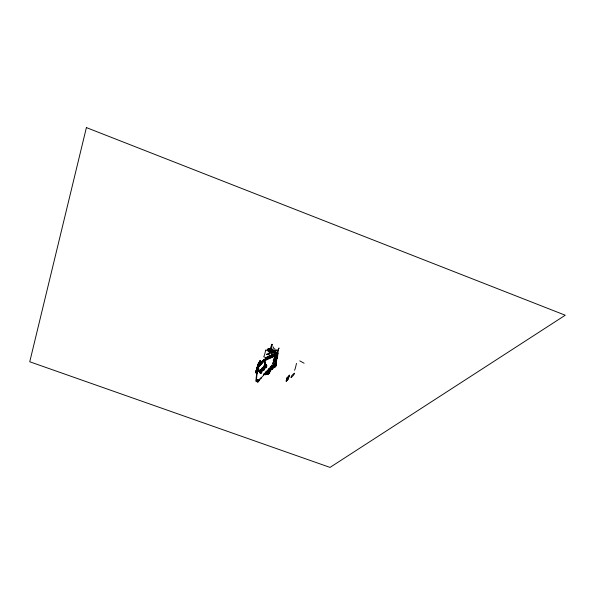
<?xml version="1.0" encoding="UTF-8"?>
<svg xmlns="http://www.w3.org/2000/svg" width="595" height="595" viewBox="0 0 595 595"><rect width="100%" height="100%" fill="white"/><g stroke="black" fill="none" stroke-linecap="round" stroke-linejoin="round"><path stroke-width="0.89" d="M276.608 356.606C276.876 357.253 277.121 354.263 277.679 353.698M261.964 369.577L261.934 368.483L261.703 369.874L261.666 369.079M261.845 369.302L261.897 368.721M264.024 366.617L264.061 366.037M264.024 366.691L264.143 365.694M264.344 366.565L264.418 367.048M265.772 365.516C263.972 364.021 264.574 367.859 264.411 366.498M264.76 366.222L264.812 365.821M256.624 373.221C255.976 369.748 258.267 365.68 260.469 363.002A122.987 46.931 12.9 0 1 262.269 361.061C265.824 358.324 272.108 355.029 275.998 355.498M259.688 371.555C259.799 372.47 259.167 370.901 259.963 371.853M258.453 365.635L258.431 365.613A1.16 0.454 15.7 0 1 258.394 365.501L258.498 364.817M258.446 365.308C258.022 364.14 260.149 361.158 260.082 363.493M263.488 369.77L263.488 369.093M263.808 369.279L263.801 368.774M264.158 366.527L264.202 367.145L264.158 366.349M264.344 366.483L264.47 365.657L264.187 366.103M266.024 366.193L266.121 367.175L266.322 365.865M265.987 366.609L266.129 367.055L265.192 364.095M261.279 372.269L261.569 371.049M270.078 357.022L271 357.097M266.82 372.001L265.11 372.983M256.386 372.463L259.301 362.34L260.305 362.712L260.075 363.091M276.541 359.633L275.545 359.291L275.641 360.897A34.904 13.901 16.2 0 1 275.463 361.76L275.009 363.062M276.549 356.479L276.392 356.435A2.402 0.967 15.4 0 1 276.578 356.71L276.259 363.798L274.808 366.416A126.609 50.62 18.4 0 1 273.053 368.357L267.267 372.991A76.22 30.092 17.2 0 1 264.5 374.508L263.362 375.014M275.924 355.297L276.638 355.758A2.402 0.967 15.4 0 1 276.772 355.996L276.452 363.091L275.002 365.709A126.571 50.687 18.4 0 1 273.239 367.658L267.46 372.299A76.197 30.137 17.3 0 1 264.693 373.816L263.897 374.181M259.301 371.63L259.39 370.99M260.022 371.459L259.792 372.329L259.807 371.168M258.892 365.791L259.16 364.75M276.392 358.45L276.526 355.825M275.738 354.01C274.057 353.69 276.43 353.437 275.515 354.962M261.584 371.868L261.607 371.243M261.614 371.585L261.569 371.258M264.5 366.624L264.544 366.2M270.666 370.075L272.101 368.625L271.922 369.227L274.109 365.546L271.67 367.918L270.807 367.137L271.573 366.319L272.465 366.951L270.45 369.644L269.557 369.012L270.807 367.137M265.794 372.425L266.181 372.217A13.038 4.381 -66.2 0 1 266.545 372.031L266.701 371.972A6.322 2.112 -65.8 0 0 267.11 371.756L267.155 371.466M276.526 356.479L276.43 356.353A4.299 0.796 -69.8 0 0 276.816 355.453M265.913 372.284L265.415 373.296L268.033 371.637L268.464 370.068M266.084 372.373L265.392 373.281L266.151 372.202M266.292 372.21L266.679 371.704M257.397 373.221C253.797 372.47 260.394 363.017 256.125 371.964M258.862 365.776L263.905 359.841L271.975 356.293M261.525 369.108L261.8 368.216L261.926 368.997M262.321 369.004L262.269 369.421M259.375 371.525L259.308 371.86M259.807 371.525L259.539 372.076M267.133 371.86L267.527 371.146A3.592 1.197 -66 0 0 267.72 370.462L267.743 370.395M267.296 371.942L269.751 369.562L268.345 369.049M277.434 354.642L277.597 353.832M268.263 371.101L271.58 368.409M257.925 366.788L257.947 366.327M276.377 358.592L276.169 358.614M257.657 368.022L256.906 369.867A75.349 28.954 14 0 0 256.631 370.663L256.534 372.321L257.352 372.894M260.647 361.515L260.722 361.031A0.945 0.372 15.7 0 0 260.506 360.808L259.889 360.749L259.063 362.69M275.849 356.755L275.783 357.498M275.879 359.335L276.34 359.566M276.444 359.551L276.125 361.552M276.266 356.717L276.147 356.97A3.191 0.595 -69.9 0 0 275.968 357.416L275.545 361.239A34.912 13.893 16.2 0 1 275.366 362.095M275.76 357.781L275.738 359.283M276.482 353.37L275.106 356.554A20.721 3.92 -69.9 0 0 274.667 357.58L273.254 360.868L273.596 359.886A15.024 2.826 -69.9 0 1 274.064 358.673L274.117 358.554A8.129 1.495 -69.9 0 0 274.355 357.945L274.734 356.963A3.191 0.595 -69.9 0 1 274.92 356.524L275.225 355.87A4.299 0.796 -69.8 0 0 275.641 354.865A3.124 0.58 -69.8 0 0 275.738 354.605L275.835 354.345M264.463 360.563L264.306 360.86A4.44 3.994 42.3 0 0 264.351 361.262L264.537 362.615M261.926 369.123L261.859 369.703L262.001 369.079M257.181 372.202L256.333 380.778L258.572 381.588M256.72 372.701L255.843 381.261L258.133 382.102L259.063 379.491M272.213 367.97L274.6 365.174A29.393 11.647 16.1 0 0 275.121 364.2L276.035 357.803A71.132 28.367 17.1 0 0 276.028 357.112L276.006 356.725M277.322 354.084L276.489 361.76M286.612 378.539L287.154 377.438M261.547 368.855L261.532 369.428M268.025 371.533L267.11 371.273L266.225 371.801M268.196 371.607L264.336 373.682M256.49 371.496L256.542 371.087A63.33 24.358 14.3 0 1 256.757 370.157M259.1 365.01L259.026 365.672M259.45 371.399L260.075 371.005M266.322 366.542L266.248 367.026M286.835 378.42L286.835 378.435A2.64 0.535 -70.1 0 1 286.731 378.822L286.686 378.963M269.096 373.087L269.416 372.715A4.351 3.927 42.9 0 0 269.639 372.418L269.81 371.979M259.457 371.339L259.576 370.663L259.777 371.258M277.129 353.579L277.553 350.864L276.63 350.44L267.066 354.724L266.404 354.33L276.37 349.867L278.259 350.671L277.411 358.391L276.43 358.101M261.681 368.9L261.874 368.335L262.038 368.796M261.532 371.927L261.562 371.771M257.925 366.208L256.884 368.617M260.469 362.05L259.39 361.76L260.461 362.169M256.995 369.703L257.33 368.513A82.742 31.766 13.8 0 0 257.092 369.138L256.452 371.555L256.809 372.619M256.192 371.064L256.029 371.548L256.252 370.752A74.925 28.798 14 0 1 256.958 368.483L257.352 367.465L256.72 369.465L260.275 363.694A123.024 46.864 12.9 0 1 262.075 361.767L264.961 359.67L274.57 355.974A2.402 0.967 15.4 0 1 274.964 355.929L275.686 356.189L275.812 355.691M258.766 365.635A34.51 13.447 14.9 0 1 258.914 365.263L258.356 364.928L258.55 364.415M264.775 366.684L264.827 366.022M267.691 358.361L266.575 358.049L267.423 358.183M267.787 357.528L268.404 357.513M268.918 357.855L267.051 357.164L267.802 357.446M266.917 371.823L269 370.469A77.112 30.561 17.3 0 0 270.212 369.48L274.793 364.467A29.386 11.669 16.1 0 0 275.307 363.5L276.229 357.089A71.11 28.404 17.1 0 0 276.229 356.591M257.761 379.788L257.3 381.901L258.089 381.179L257.724 381.611M269.357 357.06L269.431 356.844M270.74 356.405L271.298 356.323M259.509 365.925L262.551 362.556L262.856 361.507M271.499 356.688L271.186 356.264M274.481 355.475L273.358 355.066L274.488 355.416L273.298 356.115L273.99 356.353M274.734 354.821L275.232 354.672M276.363 360.749L275.663 360.31M257.375 369.614L256.386 372.715L257.33 373.132M267.609 371.503L268.211 371.317M257.367 381.559L257.486 381.045M271.268 349.54L272.361 344.453M257.464 381.12L257.642 380.331M257.583 368.007C260.766 363.538 256.847 367.234 258.736 363.619A37.18 14.57 14.8 0 1 258.885 363.121L259.517 361.5M257.62 380.413L257.866 379.298M264.396 368.394L264.001 369.815L263.637 369.093M269.483 350.753L269.825 351.176M256.564 369.904L256.274 370.477L256.847 368.729M288.605 378.033L288.649 377.877A7.891 1.629 -70 0 1 288.791 377.334L288.843 377.141A5.169 1.064 -70 0 1 288.932 376.836L289.43 375.185M257.598 365.955L258.297 363.783L256.356 370.149M261.971 369.473L261.889 369.555M264.463 365.68L264.411 365.865M257.107 369.108L257.263 368.394M266.024 366.029L266.121 365.91M270.056 369.77L271.625 368.223M256.527 370.64L256.705 370.105L256.363 371.161M257.077 369.034L256.862 369.651L257.003 369.212M257.055 368.394L257.293 367.68M257.635 366.669L257.657 366.579M257.68 367.167L257.404 368L258.014 366.029M256.147 371.139L255.85 372.143L256.624 369.413M258.26 363.924L258.111 364.356M257.04 368.491L257.189 367.955M256.267 371.451L256.333 371.235M256.966 369.339L256.809 369.83L257.025 369.175M255.984 371.711L256.058 371.429A74.948 28.761 14 0 1 256.765 369.175L256.445 369.956M256.319 370.596L256.371 370.097L257.07 370.685M257.338 367.115L257.605 366.728L257.181 368.097L257.568 366.877M256.229 371.607L256.17 371.816M257.033 369.376L257.219 368.632M257.419 367.955L257.561 367.546M276.549 354.501L275.626 354.077L266.069 358.316L265.4 357.922L275.425 353.289L276.69 353.824M256.2 371.697L256.378 371.183M257.516 367.658L256.884 370.097M265.534 367.71L266.59 367.048L266.53 364.69L265.482 364.609L264.73 365.434L264.79 367.792L265.831 367.874L266.181 366.446M266.917 365.65L266.523 367.078L266.225 366.825M256.579 369.867L257.925 364.966L259.026 365.233M260.952 369.621L260 370.618L260.06 372.939L261.086 373.02C262.41 372.001 259.539 368.372 262.343 370.127M265.4 357.922L275.425 353.289M260.588 371.697L261.041 373.02L262.15 370.834M266.069 358.316L275.693 353.854M262.759 369.235L263.273 370.603L264.068 369.785L264.009 367.442L262.968 367.36L262.231 368.179L262.283 370.514L263.325 370.596L263.667 369.183M275.21 354.858L275.336 354.404A6.835 1.257 -69.9 0 0 275.433 354.01L275.582 352.984L269.647 350.782L269.505 351.831A6.716 1.19 -69.9 0 1 269.364 352.374L269.074 353.348A2.953 0.528 -69.9 0 1 268.576 354.68L270.182 355.505M256.021 371.563L256.133 371.191L255.962 371.771M256.802 369.852L256.943 369.421M257.553 366.364L257.955 364.966M258.297 365.033L258.2 365.509A37.217 14.518 14.9 0 1 258.349 365.003L258.356 364.928M258.223 367.033L258.676 366.126M258.066 367.524L259.093 364.014L258.773 365.122M256.638 369.674L256.512 370.023M258.401 366.394L258.528 365.947M286.574 379.342L286.589 379.29A5.095 1.041 -70.1 0 1 286.671 379.015L286.731 378.822M286.5 379.603L286.284 380.361A3.577 0.729 -70.1 0 0 286.106 381.038M257.256 367.42L257.122 367.874L257.352 367.539M256.75 369.324L256.809 368.841M275.849 355.49L275.708 355.089M275.849 355.602L275.961 355.208M265.846 372.351L265.764 372.857M258.624 365.62C260.06 365.828 265.288 357.409 259.851 363.612A8.352 1.458 -70.1 0 0 259.532 364.028L259.234 364.609A3.972 0.692 -70 0 0 258.951 365.456L258.929 365.516M255.999 371.659L256.029 373.273L257.137 373.809A5.831 2.231 15.9 0 0 257.174 373.727L257.204 373.645M267.155 371.972L267.646 371.563M261.629 368.491L261.666 369.019L261.807 368.454M291.059 377.275L291.096 377.171A3.949 0.826 -70 0 1 291.349 376.375L291.676 375.757A8.308 1.733 -70.1 0 1 292.026 375.348C296.853 370.135 293.87 375.802 291.029 377.505M256.155 371.868L256.326 371.362M266.738 371.979L266.664 372.344M257.925 367.784L257.791 368.022A4.351 3.934 42.4 0 0 257.828 368.498L258.007 369.83M270.093 369.636L270.123 369.532A3.964 0.736 -70 0 1 270.219 369.227M270.718 369.867L270.755 369.763A3.964 0.736 -70 0 1 271.015 368.967L271.335 368.335A8.337 1.554 -70.1 0 1 271.67 367.926M258.766 365.211L258.334 365.01M259.546 365.799L259.576 365.694A3.972 0.692 -70 0 1 259.799 365.01M258.49 365.739L258.803 365.025M257.226 370.224L258.713 366.728A75.803 29.185 14 0 1 259.472 365.568L264.091 360.555A29.222 11.483 15 0 1 265.169 359.789L273.529 356.1A70.002 27.199 14 0 1 274.488 355.765L275.597 355.475M256.557 370.008L257.055 368.067M258.602 365.546L259.152 364.43M267.683 371.444L267.988 370.945M257.412 366.505L257.233 367.018L258.029 367.286M272.012 352.076L273.7 346.93M275.485 356.695L275.671 356.16L275.433 356.814M270.115 349.191L271.796 344.282L272.317 344.356M261.882 369.651L261.659 369.205M264.485 365.932L264.292 365.717M272.436 367.874L271.989 368.424L272.443 367.859M258.624 381.633L259.546 379.015M258.929 362.987L258.825 363.314A37.188 14.563 14.8 0 0 258.676 363.813M275.277 357.275L275.076 357.826M269.699 371.198L269.2 372.083L269.736 371.146M266.649 374.441C268.657 372.113 267.029 374.322 267.438 373.883M275.924 354.092L276.697 352.917A2.194 0.409 -69.8 0 1 276.645 353.147L276.221 354.174M277.158 354.538L275.366 353.512M274.481 359.492L274.384 359.752A10.167 1.867 -69.9 0 1 273.864 361.135L273.388 362.281A10.554 1.941 -69.9 0 1 273.172 362.757A15.083 2.759 -69.9 0 1 272.904 363.359M266.084 372.641L267.46 371.771M275.15 362.727L275.366 362.065M258.639 363.857L259.301 362.34M274.05 360.652L274.421 359.663A12.413 2.276 -69.9 0 1 274.05 360.652A7.884 1.458 -69.9 0 1 273.879 361.098L273.388 362.281M275.835 357.744L275.582 358.398A8.129 1.502 -69.9 0 1 275.344 359.008L275.299 359.12A15.024 2.841 -69.9 0 0 274.83 360.332L274.481 361.314L275.894 358.034A20.713 3.949 -69.9 0 1 276.34 357.007L276.422 356.829M257.575 369.108L256.817 372.537M273.879 361.106L273.893 361.046A8.181 1.51 -69.9 0 1 273.276 362.541L273.164 362.779A15.611 2.856 -69.9 0 1 272.934 363.277L272.629 363.939M257.813 367.903L257.903 367.948A4.351 3.934 42.4 0 0 257.94 368.379L257.888 368.937M270.948 366.297C274.005 366.267 269.914 369.592 268.873 368.974L269.617 368.179L270.703 368.112A8.337 1.554 -70.1 0 1 271.037 367.695L271.29 367.405M273.246 362.593L273.172 362.757A17.426 3.183 -69.9 0 1 272.793 363.597M257.598 369.279L258.52 367.42A75.825 29.14 14 0 1 259.279 366.26L263.89 361.262A29.229 11.469 15 0 1 264.968 360.496L273.336 356.814A70.024 27.162 14 0 1 274.288 356.472L275.634 356.212M269.624 371.302L269.275 371.912L270.026 370.804M269.989 370.968L269.238 371.949L269.877 371.101M294.525 370.276L294.822 369.607A4.842 1.004 -69.9 0 0 295.313 368.32L296.444 363.642A2.224 0.461 -69.9 0 0 296.384 363.374M271.03 366.989L270.219 368.156L270.837 367.442A2.737 0.506 -70 0 0 270.941 367.308A5.69 1.049 -70 0 0 271.246 366.758L271.253 366.751M271.833 368.766L271.476 369.19L272.183 368.298M272.257 368.454L272.57 368.104L271.908 369.19L272.718 368.052L272.332 368.647M267.073 374.478C267.743 372.827 268.152 373.243 267.155 373.876M258.788 365.062L259.115 364.348M266.099 372.269L266.835 372.998L267.616 372.12L265.638 374.761L264.76 374.143L266.738 371.496L267.914 372.336L269.156 370.477L268.419 369.8L268.166 370.254M269.818 370.722L269.275 371.332M257.181 368.967L257.367 368.565M267.043 371.607L269.029 369.041L269.914 369.674L269.118 370.559C268.762 368.216 267.334 371.749 267.966 370.373M267.17 373.69C268.427 371.801 265.891 375.363 267.393 373.214M265.392 373.281L264.507 373.757M268.01 371.28L268.799 370.38M260.662 361.41L260.335 362.176M260.55 361.723L260.67 361.225A0.945 0.372 15.7 0 0 260.454 361.001L259.933 360.875L260.55 361.15M259.115 365.278L258.951 365.635A36.302 14.139 14.9 0 1 259.152 365.137M257.575 368.141L261.324 362.526M275.106 362.719C275.113 364.549 269.304 369.532 271.194 368.045M272.175 364.899L272.131 364.995A14.406 2.64 -69.9 0 1 271.737 365.791L271.655 365.97A14.607 2.678 -69.9 0 1 271.305 366.654L271.313 366.617M276.392 353.37L276.154 354.174M269.81 372.202L269.751 372.299A4.351 3.927 42.9 0 1 269.528 372.596L269.327 372.812M257.538 368.097L258.766 368.201L258.535 368.58M277.59 353.46L277.932 353.37A2.194 0.409 -69.8 0 1 277.88 353.601L277.449 354.627M260.097 363.277L260.171 362.801M267.735 373.281L267.482 373.824M271.298 366.654L271.283 366.676A7.095 1.309 -69.9 0 1 271.119 366.981L270.584 367.554M272.391 368.558L272.57 368.156L272.265 368.483M267.995 371.607L265.444 373.072M259.375 362.69C260.439 362.913 259.375 363.657 260.536 361.663M257.717 367.747L259.033 365.598M257.866 367.472L258.23 366.832M272.168 368.751L271.781 369.317L272.071 368.751M269.238 372.009L269.528 371.585M267.162 374.255L266.85 374.508M258.156 369.235L257.382 370.722A34.592 13.298 14.9 0 0 257.166 371.287L256.966 372.113A13.945 5.362 15.4 0 0 256.936 372.448L257.219 372.82M260.045 364.452L260.156 364.266A8.352 1.458 -70.1 0 1 260.298 364.066M268.382 369.912L267.14 371.451M267.423 373.281L266.895 374.062M267.155 374.367L267.259 374.136M274.756 363.411L273.44 365.278M265.801 372.805L266.077 372.529M271.878 369.145L272.146 368.788M266.887 373.95C266.218 374.954 268.732 372.18 266.843 374.218M269.2 371.481L268.94 371.875L269.461 371.25M271.982 351.95L272.614 351.928M271.655 368.878L272.138 368.186M270.613 367.74L270.896 367.36M267.914 372.336L269.914 369.674M270.45 369.644L271.692 367.77M264.76 374.143L265.995 372.291L266.865 372.916L265.638 374.761M267.036 371.711L268.271 369.852M268.613 369.636L268.858 369.272L269.736 369.897M266.471 373.801L265.593 373.177L264.991 373.831L265.861 374.448L267.445 372.344L266.567 371.719L266.262 372.046M269.557 369.012L271.573 366.319M267.334 371.339L268.144 372.024L269.118 370.559M265.608 372.931L265.184 373.102M259.212 365.33L259.688 364.653M270.851 367.42L270.249 368.127L270.666 367.598M259.599 364.78L260.052 364.155M259.033 365.769L264.001 360.042L272.934 356.219M260.193 363.962L260.617 363.411M267.988 370.484L267.795 370.752M269.751 371.146L270.011 370.811L269.282 371.473M267.958 370.521L267.735 370.811A57.834 22.803 16.8 0 1 266.701 371.563L266.315 371.786M275.21 364.683L271.989 368.045M260.989 362.995L261.964 361.82M268.851 373.385L269.208 372.968M275.433 366.438L276.162 365.575A4.44 3.987 42.8 0 0 276.392 365.278L276.43 364.936M260.484 363.835L260.908 363.344M269.059 373.147L268.598 373.682M275.887 365.895L275.217 366.684M269.111 373.087L268.709 373.563L269.446 372.693M275.619 366.193L275.961 365.799M262.878 367.39L263.548 368.766M260.06 372.939L260.788 372.143L261.822 372.217L261.763 369.889L260.736 369.815L260.432 371.057M262.447 367.889L262.581 368.588M275.82 365.962L275.983 365.784A4.44 3.987 42.8 0 0 276.273 365.404L276.318 365.062M272.242 367.041L271.439 367.844M273.633 366.996L274.064 366.542M272.815 366.014L273.15 365.628M273.544 367.1L273.923 366.684M262.246 361.5L263.786 359.938A17.924 7.073 15.2 0 1 264.128 359.685L265.541 358.949M260.9 372.976L261.599 372.195L261.443 371.548M271.781 368.052L273.477 365.315M263.094 370.536L263.808 369.74M262.254 368.848L262.908 367.747L263.942 367.829L263.34 368.491L263.384 370.335L262.343 370.254L262.321 369.22M265.415 365.003L265.467 366.855L264.849 367.532L265.891 367.606L266.515 366.937L266.463 365.077L265.415 365.003L264.753 366.059M261.086 373.02L261.034 370.692L261.763 369.889M264.009 367.442L263.265 368.253L262.231 368.179M261.101 370.93L260.075 370.849L260.119 372.678L261.146 372.76L261.101 370.93L261.703 370.276L260.67 370.194L260.008 371.146M265.831 367.874L265.846 365.754L266.463 365.077M260.119 372.678L260.714 372.031L261.748 372.106L261.146 372.76M262.343 370.254L262.953 369.592L263.994 369.674L263.384 370.335M262.283 370.514L263.027 369.703L262.968 367.36M264.79 367.792L265.541 366.974L265.482 364.609M270.011 368.402L270.353 367.993L268.419 370.12M260.655 378.435L269.2 369.235M260.156 379.015L261.131 377.966M270.77 367.219L271.402 366.55A15.12 2.767 -69.9 0 0 271.737 365.784A14.451 2.648 -69.9 0 0 272.086 365.092M261.16 377.885L258.2 381.112M271.662 367.851L272.465 366.951M268.144 372.024L268.762 371.362L267.876 370.737M272.465 366.394L270.546 368.305M257.895 381.38L257.434 381.908M266.322 371.711L267.11 371.994L267.973 371.109M266.166 373.139L264.812 374.396L264.068 374.121M273.812 366.803L274.28 366.319M269.714 369.279L270.48 368.491M271.476 368.759L270.018 370.172A77.134 30.523 17.3 0 1 268.806 371.161L263.882 374.277M266.002 373.206L267.378 371.957A2.016 0.684 -65.8 0 0 267.534 371.897L267.624 371.845M269.751 369.562L268.747 370.536M288.434 376.486L289.148 375.609A2.678 0.55 -70.1 0 1 289.43 375.155M264.492 373.429L264.507 373.415A64.223 25.295 17 0 0 264.723 373.348M288.352 376.568L287.868 377.037M264.351 360.689L264.195 360.987A4.44 3.994 42.3 0 0 264.232 361.388L264.418 362.742M287.549 379.915L288.463 378.584A6.419 1.309 -70.1 0 0 288.59 378.115M287.363 380.093L286.924 380.51A12.971 2.663 -70.2 0 0 286.604 380.845L286.463 381.001A6.27 1.279 -70 0 1 286.202 381.269L286.202 381.261M264.812 374.396L265.943 373.348M265.668 373.526L266.277 373.035M265.891 373.31L266.508 372.827M267.029 372.269L267.378 371.957L266.039 371.473M267.11 371.994L267.229 371.89A2.016 0.684 -65.8 0 0 267.371 371.823L267.363 371.83M269.833 369.175L267.795 370.849M269.364 369.354L267.884 370.514A57.827 22.818 16.8 0 1 266.791 371.228M263.726 359.99L263.786 359.938A18.809 7.423 15.2 0 1 264.195 359.648L264.448 359.484A24.901 9.803 15.1 0 1 265.229 359.09M267.713 358.398L268.471 358.666L267.728 358.495M272.272 355.646L271.997 355.832M276.385 357.409L275.812 357.231L276.586 357.312M264.634 373.526L264.671 373.489A1.554 0.528 -65.9 0 1 264.485 373.586M276.206 362.66L275.373 362.571L275.857 362.645M275.931 355.483L276.504 355.698M266.203 372.634L266.5 372.269M264.574 373.705L265.615 373.147M269.684 356.011L270.435 356.249L269.684 356.078M271.067 355.371L271.811 355.609M272.332 354.799L273.075 355.044M268.955 356.888L268.233 356.658L268.985 356.829M273.053 355.103L272.339 354.888M274.54 354.494L273.804 354.248L274.563 354.434M265.348 359.625L266.084 359.923L265.348 359.7M269.178 357.848L269.914 358.138L269.193 357.93M270.554 357.216L271.305 357.454L270.554 357.283M271.699 356.68L272.555 356.941L271.833 356.732M277.337 354.642L276.98 354.605M273.298 356.041L274.05 356.286M267.244 359.306L266.538 359.001L267.267 359.239M275.626 358.138L276.549 358.435M276.348 358.443L275.634 358.22M275.366 360.295L276.117 360.54M275.805 360.577L276.348 360.577M276.363 360.808L275.366 360.362M275.931 361.559L275.202 361.314L275.753 361.403M275.797 363.5L275.054 363.262L275.812 363.448M265.229 359.09L266.746 358.428M265.742 358.859L266.382 358.577M266.582 358.495L267.735 358.012M267.549 358.086L271.387 356.517M269.074 357.461L268.174 357.751M269.357 357.342L269.736 357.231M275.589 355.022L272.146 356.212M272.213 351.273L273.135 351.682L272.517 351.258M271.327 356.546L272.302 356.152M272.16 355.944L274.63 355.237M272.793 355.959L273.663 355.609M275.195 355.877L274.474 355.624L275.574 355.423M274.265 355.379L275.024 355.111M260.476 361.217L259.844 360.994M258.84 363.158L259.331 363.255M276.757 357.692L276.749 357.573M272.272 344.505L271.848 344.393M272.808 352.344L272.711 351.965M274.057 367.323L273.551 367.398M273.938 367.45L273.462 367.517M274.518 355.557L275.24 355.81M272.919 356.1L272.503 356.048M277.032 355.646L276.497 355.505M276.102 362.69L275.924 363.099A23.54 9.334 15.9 0 1 275.753 363.776L275.678 363.939A18.252 7.237 15.8 0 1 275.44 364.363M263.6 369.785L263.473 369.398M263.027 369.703L264.068 369.785M260 370.618L261.034 370.692M265.846 365.754L264.671 365.501M265.467 366.855L266.515 366.937M265.541 366.974L266.59 367.048M261.934 368.826L262.15 368.238L263.34 368.491M269.833 351.519L269.446 351.957M274.741 354.553L275.113 354.627M271.781 353.594L272.488 353.846M271.744 353.913L272.398 354.159M275.753 359.618L276.288 359.752M266.248 359.083L265.534 358.845M275.968 358.227L276.303 358.309M275.425 362.229L275.634 362.251M269.624 356.866L269.914 356.955M276.861 356.509L276.615 356.368M271.179 356.598L270.851 356.494M276.987 354.375L277.367 354.583M274.994 354.918L274.607 354.709M268.412 357.498L268.821 357.692M264.79 373.348L265.549 373.63M270.212 367.1L271.692 367.643M267.051 370.923L267.854 371.221M269.847 351.452L265.705 349.927A2.231 0.387 -69.9 0 1 265.742 350.187L264.626 354.546A4.894 0.855 -69.9 0 1 264.031 356.145L263.741 356.822L267.066 358.041M257.352 373.281L256.519 372.887M275.336 362.556L275.872 362.593M275.641 354.895L274.697 348.32M257.338 372.797L257.263 372.753A3.756 1.435 15.8 0 0 256.899 372.574M299.754 360.868L304.119 363.218M265.459 357.699L266.129 358.093M260.119 363.27L259.331 362.764M266.575 358.012L265.876 357.796L266.612 358.108M272.287 367.182L271.335 366.572A14.607 2.678 -69.9 0 0 271.692 365.88M270.323 368.193L271.216 368.826M267.787 370.908L268.672 371.533M265.504 373.348L266.382 373.972M257.211 373.534L257.1 373.452A3.763 1.435 15.8 0 0 256.705 373.258M271.075 355.46L271.893 355.758M265.571 364.482L264.768 365.151L264.976 365.806M265.437 364.586L265.08 364.214M259.108 371.525L258.758 371.161M275.894 355.431L275.225 355.215A2.402 0.967 15.4 0 0 274.764 355.26L274.503 355.431M265.511 363.121L265.734 364.311M265.4 363.248L265.623 364.43M259.078 370.202L259.294 371.369M258.966 370.328L259.182 371.488M258.118 369.711L257.985 368.736M263.28 369.034L263.325 370.596M260.736 369.815L260.788 372.143M268.174 351.362A1.852 0.751 15.5 0 1 269.133 350.849A1.852 0.751 15.5 0 1 271.075 351.37M267.988 350.373A3.079 1.25 15.5 0 1 268.657 348.722A3.079 1.25 15.5 0 1 272.83 349.964M268.033 350.284A2.425 0.989 15.5 0 1 268.985 349.258A2.425 0.989 15.5 0 1 271.975 350.135M268.048 349.964A2.425 0.989 15.5 0 1 269.364 349.02A2.425 0.989 15.5 0 1 272.354 350.158M271.335 351.957A1.264 0.513 15.5 0 1 271.796 351.414A1.264 0.513 15.5 0 1 273.365 351.853A1.264 0.513 15.5 0 1 273.425 352.552M271.506 351.355A2.097 0.855 15.5 0 1 271.275 350.001A2.097 0.855 15.5 0 1 274.288 350.715A2.097 0.855 15.5 0 1 273.938 351.928M264.634 360.496A6.857 6.188 41.7 0 1 265.303 363.106M265.11 364.147A3.362 3.02 42.4 0 1 264.433 362.623M264.515 360.622A6.85 6.188 41.7 0 1 265.184 363.233M264.998 364.274A3.354 3.02 42.4 0 1 264.321 362.749M258.215 367.628A6.716 6.091 41.7 0 1 258.87 370.194M258.684 371.221A3.295 2.975 42.5 0 1 258.022 369.718M258.104 367.747A6.716 6.091 41.8 0 1 258.758 370.313M258.572 371.339A3.287 2.975 42.5 0 1 257.91 369.837M271.119 366.974A4.329 0.796 -70 0 1 270.978 367.227M256.452 372.879A3.005 1.153 15.7 0 1 256.43 372.477M264.173 373.92A33.722 13.127 16.3 0 1 263.853 374.084M274.459 366.453A6.835 6.143 44 0 1 276.311 364.765M275.411 366.624A3.354 3.02 43 0 1 274.094 367.427M274.347 366.572A6.835 6.143 44 0 1 276.199 364.891M275.292 366.751A3.354 3.012 43 0 1 273.975 367.546M267.854 373.459A6.701 6.047 44.2 0 1 269.676 371.801M268.784 373.63A3.287 2.968 43.1 0 1 267.49 374.419M267.743 373.578A6.701 6.047 44.2 0 1 269.565 371.92M268.672 373.749A3.287 2.968 43.1 0 1 267.378 374.538M275.478 355.178L275.329 355.922L279.025 347.993L275.478 355.178M86.401 127.59L29.75 361.767L330.024 467.41L565.25 315.224L86.401 127.59M288.88 376.137L288.054 379.238L286.307 380.956L287.132 377.862L288.88 376.137M270.42 368.022L269.788 368.692L270.68 369.324L271.305 368.655L270.42 368.022"/></g></svg>
